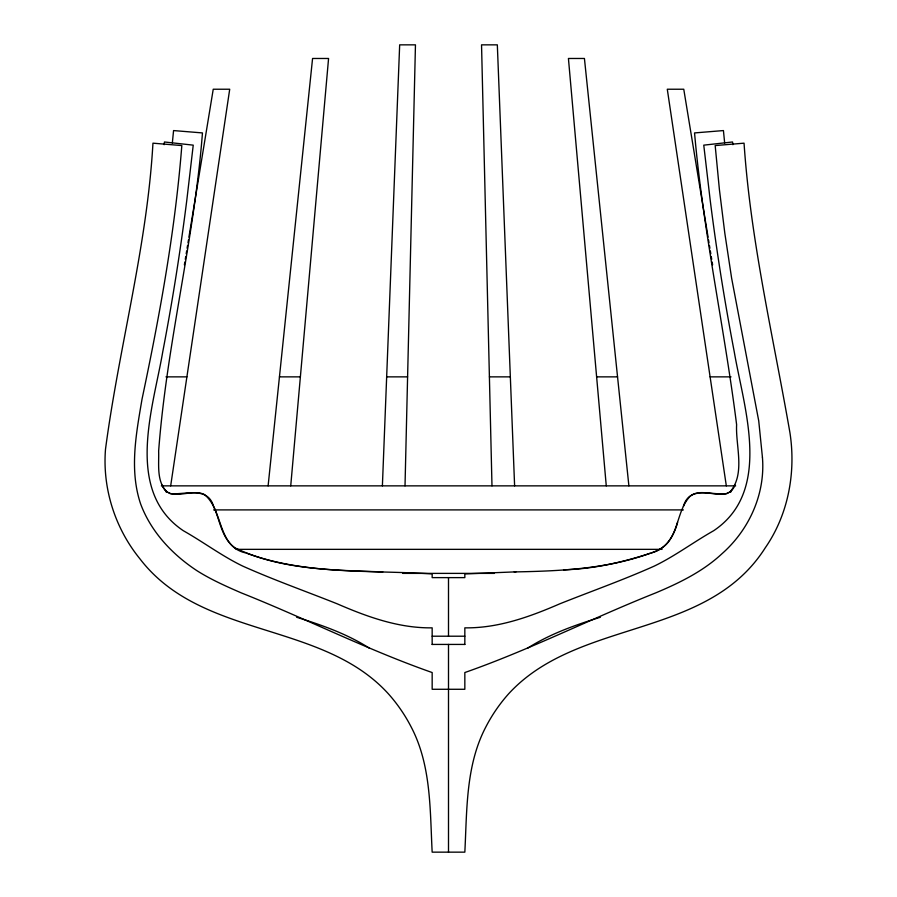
<?xml version="1.0" encoding="UTF-8"?>
<svg xmlns="http://www.w3.org/2000/svg" width="897" height="897" viewBox="0 0 897 897"><rect width="100%" height="100%" fill="white"/><g stroke="black" fill="none" stroke-linecap="round" stroke-linejoin="round"><path stroke-width="1.35" d="M405.018 485.86L415.457 44.85L399.67 44.85L382.391 485.86M290.729 485.86L328.571 58.473L312.571 58.473L268.113 485.86M172.325 143.072L173.57 130.57L202.453 132.924C194.234 239.791 166.64 344.224 158.646 451.012C159.094 464.298 156.313 481.218 166.685 491.612A11.941 11.941 0 0 0 167.851 492.453M164.129 144.697L164.443 141.984L193.236 145.146L186.811 200.132A2397.378 2397.378 0 0 1 162.727 351.938C153.107 408.113 124.134 490.962 183.336 530.721C203.417 542.057 221.94 556.05 242.728 566.097C273.652 579.933 305.63 591.235 337.081 603.771C367.165 616.822 398.907 628.326 432.163 627.844L432.163 644.506M170.677 485.86L229.71 89.229L213.239 89.229L188.919 237.167M184.378 264.817L184.838 262.047M185.287 259.289L185.746 256.52M186.195 253.75L186.654 250.992M187.103 248.222L187.563 245.453M188.011 242.695L188.471 239.925M729.149 492.453A11.941 11.941 0 0 0 730.315 491.612C745.497 473.448 735.495 445.831 736.616 424.696C724.35 327.226 703.08 230.91 694.547 132.924L723.431 130.57L724.675 143.072M677.594 522.334C674.084 535.801 665.888 549.244 651.592 552.855M730.775 492.105L731.604 490.177M683.413 506.278C689.535 485.423 711.276 495.514 726.525 493.686A11.941 11.941 0 0 0 727.893 493.148M735.035 485.008C727.03 504.921 702.452 484.694 689.658 496.747C677.874 509.832 678.67 529.824 667.312 543.257C662.356 548.863 655.236 551.733 648.273 553.931C620.791 562.755 592.502 569.046 563.551 569.819M527.716 648.105C550.04 633.876 575.235 625.03 600.385 617.237M650.303 553.225C606.675 569.057 560.132 571.064 514.205 571.927M515.988 571.849L464.837 573.923L464.837 577.623L432.163 577.623L432.163 573.923C370.181 569.92 306.079 574.999 246.697 553.225M165.967 376.863L186.901 376.863M279.449 376.863L300.383 376.863M386.663 376.863L407.597 376.863M489.403 376.863L510.337 376.863M596.617 376.863L617.551 376.863M710.099 376.863L731.033 376.863M161.359 485.86L735.641 485.86M213.598 509.9L683.402 509.9M236.102 549.345L662.042 549.345M402.731 573.385L494.269 573.385M432.163 636.208L464.837 636.208M432.163 644.427L464.837 644.427M382.795 571.927C333.191 570.066 280.716 569.976 235.003 547.876C221.402 538.312 220.045 520.013 213.452 505.964C207.521 486.073 185.074 494.897 170.475 493.686A11.941 11.941 0 0 1 169.107 493.148M296.615 617.237C321.765 625.03 346.96 633.876 369.284 648.105M245.408 552.855C217.231 546.396 223.476 509.855 204.337 494.494C191.072 487.744 169.331 503.307 161.965 485.008M165.396 490.177L166.225 492.105M708.081 237.167L683.761 89.229L667.29 89.229L726.323 485.86M708.529 239.925L708.989 242.695M709.437 245.453L709.897 248.222M710.346 250.992L710.805 253.75M711.254 256.52L711.713 259.289M712.162 262.047L712.622 264.817M732.871 144.697L732.557 141.984L703.764 145.146L710.189 200.132A2397.378 2397.378 0 0 0 734.273 351.938C743.893 408.113 772.866 490.962 713.664 530.721C693.583 542.057 675.06 556.05 654.272 566.097C623.348 579.933 591.37 591.235 559.919 603.771C529.835 616.822 498.093 628.326 464.837 627.844L464.837 644.506M628.887 485.86L584.429 58.473L568.429 58.473L606.271 485.86M514.609 485.86L497.33 44.85L481.543 44.85L491.982 485.86M448.5 577.623L448.5 636.208M448.5 644.427L448.5 852.15M762.416 457.19C765.522 493.798 749.219 529.768 721.894 553.808C702.934 571.479 679.399 582.927 655.741 592.883C591.684 618.347 529.914 649.731 464.837 672.537L464.837 689.277L432.163 689.277L432.163 672.537C367.086 649.731 305.316 618.347 241.259 592.883C226.167 586.324 211.053 579.619 197.105 570.795C172.426 554.604 151.01 531.91 140.616 503.912C129.179 469.961 136.209 433.453 142.029 399.143C159.711 315.385 175.128 231 181.822 145.572L152.95 143.172C147.086 246.641 118.998 346.96 105.498 449.274C102.359 488.495 115.085 528.344 139.91 558.809C201.5 639.202 321.631 620.802 388.098 693.504A159.083 159.083 0 0 1 411.061 726.761C431.356 765.264 429.955 809.89 432.163 852.15L464.837 852.15C467.045 809.901 465.644 765.264 485.939 726.761A159.083 159.083 0 0 1 508.902 693.504C578.498 618.111 707.038 639.639 765.298 547.753C788.351 514.463 796.054 472.461 789.943 432.735C773.214 336.476 750.621 240.934 744.05 143.172L715.178 145.572L719.405 189.547L724.843 233.388L731.604 278.07L758.727 420.861L762.416 457.19"/></g></svg>
